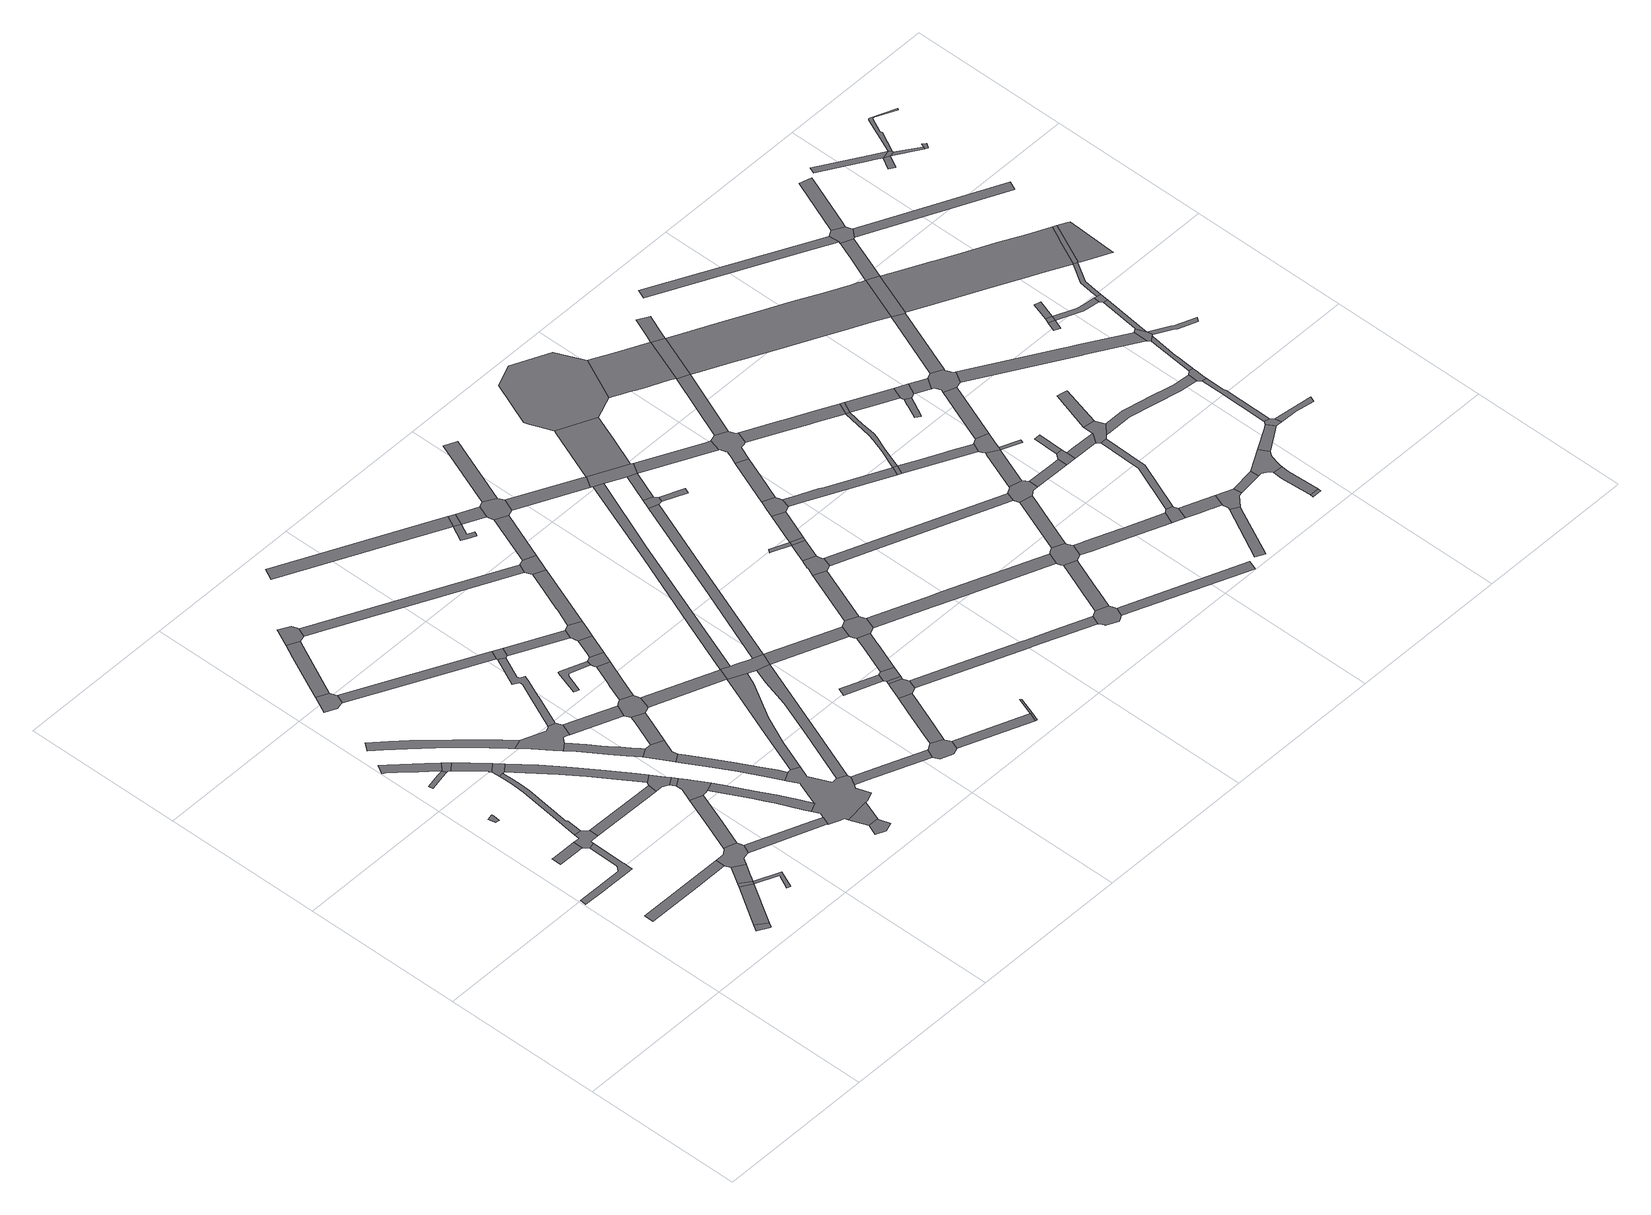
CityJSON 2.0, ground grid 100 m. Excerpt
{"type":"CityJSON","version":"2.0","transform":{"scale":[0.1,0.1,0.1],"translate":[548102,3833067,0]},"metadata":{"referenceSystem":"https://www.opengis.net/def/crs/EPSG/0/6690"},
"CityObjects":{
"road1":{"type":"Road","attributes":{"RoadStructureAttribute.sectionType":"1"},"geometry":[{"type":"MultiSurface","lod":"1","boundaries":[[[0,1,2,3,4,5,6,7,8,9,10,11,12,13,14,15]]]}]},
"road2":{"type":"Road","geometry":[{"type":"MultiSurface","lod":"1","boundaries":[[[16,17,18,19,20,21]]]}]},
"road3":{"type":"Road","attributes":{"RoadStructureAttribute.sectionType":"1"},"geometry":[{"type":"MultiSurface","lod":"1","boundaries":[[[22,23,24,25,26,27]]]}]},
"road4":{"type":"Road","attributes":{"RoadStructureAttribute.sectionType":"1"},"geometry":[{"type":"MultiSurface","lod":"1","boundaries":[[[28,29,30,31,32,33,34,35]]]}]},
"road5":{"type":"Road","geometry":[{"type":"MultiSurface","lod":"1","boundaries":[[[36,37,38,39,40,41]]]}]},
"road6":{"type":"Road","attributes":{"RoadStructureAttribute.sectionType":"1"},"geometry":[{"type":"MultiSurface","lod":"1","boundaries":[[[42,43,44,16,21,45]]]}]},
"road7":{"type":"Road","geometry":[{"type":"MultiSurface","lod":"1","boundaries":[[[46,47,48,27,26,49,8,7,50,51,52,53,54,55]]]}]},
"road8":{"type":"Road","geometry":[{"type":"MultiSurface","lod":"1","boundaries":[[[56,43,42,45,57]]]}]},
"road9":{"type":"Road","geometry":[{"type":"MultiSurface","lod":"1","boundaries":[[[58,59,60,61,62,63,64,65]]]}]},
"road10":{"type":"Road","attributes":{"RoadStructureAttribute.sectionType":"1"},"geometry":[{"type":"MultiSurface","lod":"1","boundaries":[[[66,67,68,69,70,71,72,73,74,75,58,76]]]}]},
"road11":{"type":"Road","attributes":{"RoadStructureAttribute.sectionType":"1"},"geometry":[{"type":"MultiSurface","lod":"1","boundaries":[[[77,56,57,78,79,80,81]]]}]},
"road12":{"type":"Road","attributes":{"RoadStructureAttribute.sectionType":"1"},"geometry":[{"type":"MultiSurface","lod":"1","boundaries":[[[82,83,84,85,86,87,88,89,90,91,92,93,46,55]]]}]},
"road13":{"type":"Road","attributes":{"RoadStructureAttribute.sectionType":"1"},"geometry":[{"type":"MultiSurface","lod":"1","boundaries":[[[94,95,96,97,57,45]]]}]},
"road14":{"type":"Road","geometry":[{"type":"MultiSurface","lod":"1","boundaries":[[[98,76,58,65,99,100,101]]]}]},
"road15":{"type":"Road","attributes":{"RoadStructureAttribute.sectionType":"1"},"geometry":[{"type":"MultiSurface","lod":"1","boundaries":[[[102,103,101,100,104,105,106,107,108]]]}]},
"road16":{"type":"Road","geometry":[{"type":"MultiSurface","lod":"1","boundaries":[[[109,110,111,112,35,34,113,114,77,81,115,116,117,118,119,120]]]}]},
"road17":{"type":"Road","attributes":{"RoadStructureAttribute.sectionType":"1"},"geometry":[{"type":"MultiSurface","lod":"1","boundaries":[[[121,53,52,122,123]]]}]},
"road18":{"type":"Road","geometry":[{"type":"MultiSurface","lod":"1","boundaries":[[[108,107,124,89,88,125,126,127,128]]]}]},
"road19":{"type":"Road","attributes":{"RoadStructureAttribute.sectionType":"1"},"geometry":[{"type":"MultiSurface","lod":"1","boundaries":[[[129,130,131,132,133,134,135,136,137,138,139,140,141,142,143,144,145,146]]]}]},
"road20":{"type":"Road","geometry":[{"type":"MultiSurface","lod":"1","boundaries":[[[147,148,149,150,151,152,153,154,155]]]}]},
"road21":{"type":"Road","attributes":{"RoadStructureAttribute.sectionType":"1"},"geometry":[{"type":"MultiSurface","lod":"1","boundaries":[[[156,157,158,109,120,159,160]]]}]},
"road22":{"type":"Road","attributes":{"RoadStructureAttribute.sectionType":"1"},"geometry":[{"type":"MultiSurface","lod":"1","boundaries":[[[161,162,163,164,128,127,165,166,167,168,169,170,171]]]}]},
"road23":{"type":"Road","attributes":{"RoadStructureAttribute.sectionType":"1"},"geometry":[{"type":"MultiSurface","lod":"1","boundaries":[[[172,118,117,173,174,175]]]}]},
"road24":{"type":"Road","attributes":{"RoadStructureAttribute.sectionType":"1"},"geometry":[{"type":"MultiSurface","lod":"1","boundaries":[[[176,177,178,147,155,179,180]]]}]},
"road25":{"type":"Road","geometry":[{"type":"MultiSurface","lod":"1","boundaries":[[[181,171,170,123,122,182,183,184]]]}]},
"road26":{"type":"Road","geometry":[{"type":"MultiSurface","lod":"1","boundaries":[[[185,186,146,145,187,188,189,190,191,192,193,194,195,196,197,198,199]]]}]},
"road27":{"type":"Road","attributes":{"RoadStructureAttribute.sectionType":"1"},"geometry":[{"type":"MultiSurface","lod":"1","boundaries":[[[184,183,200,201]]]}]},
"road28":{"type":"Road","geometry":[{"type":"MultiSurface","lod":"1","boundaries":[[[202,203,204,205,201,200,206,207,156,160,208,209,210,211]]]}]},
"road29":{"type":"Road","attributes":{"RoadStructureAttribute.sectionType":"1"},"geometry":[{"type":"MultiSurface","lod":"1","boundaries":[[[212,213,214,215,216,217,218,190,189,219,220,221,222,223]]]}]},
"road30":{"type":"Road","attributes":{"RoadStructureAttribute.sectionType":"1"},"geometry":[{"type":"MultiSurface","lod":"1","boundaries":[[[224,225,226,227,211,210,228,229,230,231,232,233]]]}]},
"road31":{"type":"Road","geometry":[{"type":"MultiSurface","lod":"1","boundaries":[[[234,235,176,180,236,237,238,239,240]]]}]},
"road32":{"type":"Road","attributes":{"RoadStructureAttribute.sectionType":"1"},"geometry":[{"type":"MultiSurface","lod":"1","boundaries":[[[152,151,241,242,243,244]]]}]},
"road33":{"type":"Road","geometry":[{"type":"MultiSurface","lod":"1","boundaries":[[[245,223,222,246,247,248,249,250,251,252]]]}]},
"road34":{"type":"Road","geometry":[{"type":"MultiSurface","lod":"1","boundaries":[[[253,254,255,256,257,258]]]}]},
"road35":{"type":"Road","geometry":[{"type":"MultiSurface","lod":"1","boundaries":[[[259,260,253,258]]]}]},
"road36":{"type":"Road","attributes":{"RoadStructureAttribute.sectionType":"1"},"geometry":[{"type":"MultiSurface","lod":"1","boundaries":[[[195,194,261,262]]]}]},
"road37":{"type":"Road","attributes":{"RoadStructureAttribute.sectionType":"1"},"geometry":[{"type":"MultiSurface","lod":"1","boundaries":[[[263,264,265,266,267,248,247,268,269,270,271,272,273]]]}]},
"road38":{"type":"Road","attributes":{"RoadStructureAttribute.sectionType":"1"},"geometry":[{"type":"MultiSurface","lod":"1","boundaries":[[[274,275,276,277,278,279,280,199,198,281,282,283,284,285,286,287,288]]]}]},
"road39":{"type":"Road","geometry":[{"type":"MultiSurface","lod":"1","boundaries":[[[289,273,272,290,291,292,293,233,232,294,175,174,295,296,297,298,299,260,259,300,301,302,303,304,305,306,307,308,309,310,311,312]]]}]},
"road40":{"type":"Road","attributes":{"RoadStructureAttribute.sectionType":"1"},"geometry":[{"type":"MultiSurface","lod":"1","boundaries":[[[313,314,252,251,315,316]]]}]},
"road41":{"type":"Road","geometry":[{"type":"MultiSurface","lod":"1","boundaries":[[[317,318,262,261,319,313,316,320,321,322,323,324]]]}]},
"road42":{"type":"Road","geometry":[{"type":"MultiSurface","lod":"1","boundaries":[[[244,243,274,288,325,326]]]}]},
"road43":{"type":"Road","attributes":{"RoadStructureAttribute.sectionType":"1"},"geometry":[{"type":"MultiSurface","lod":"1","boundaries":[[[327,328,329,330,331,332,333,334,335,336,337,338]]]}]},
"road44":{"type":"Road","attributes":{"RoadStructureAttribute.sectionType":"1"},"geometry":[{"type":"MultiSurface","lod":"1","boundaries":[[[339,340,341,317,324,342,343]]]}]},
"road45":{"type":"Road","attributes":{"RoadStructureAttribute.sectionType":"1"},"geometry":[{"type":"MultiSurface","lod":"1","boundaries":[[[344,307,306,345,346,347]]]}]},
"road46":{"type":"Road","attributes":{"RoadStructureAttribute.sectionType":"1"},"geometry":[{"type":"MultiSurface","lod":"1","boundaries":[[[326,325,348,349,350]]]}]},
"road47":{"type":"Road","attributes":{"RoadStructureAttribute.sectionType":"1"},"geometry":[{"type":"MultiSurface","lod":"1","boundaries":[[[238,237,351,352,353,354]]]}]},
"road48":{"type":"Road","geometry":[{"type":"MultiSurface","lod":"1","boundaries":[[[355,356,357,289,312,358,359,360,361]]]}]},
"road49":{"type":"Road","geometry":[{"type":"MultiSurface","lod":"1","boundaries":[[[362,363,364,338,337,365,339,343,366]]]}]},
"road50":{"type":"Road","attributes":{"RoadStructureAttribute.sectionType":"1"},"geometry":[{"type":"MultiSurface","lod":"1","boundaries":[[[367,322,321,368,355,369]]]}]},
"road51":{"type":"Road","geometry":[{"type":"MultiSurface","lod":"1","boundaries":[[[370,371,372,373,309,308,374,375]]]}]},
"road52":{"type":"Road","attributes":{"RoadStructureAttribute.sectionType":"1"},"geometry":[{"type":"MultiSurface","lod":"1","boundaries":[[[376,377,362,366,378]]]}]},
"road53":{"type":"Road","geometry":[{"type":"MultiSurface","lod":"1","boundaries":[[[379,380,350,349,381,382,376,378,383,384,385]]]}]},
"road54":{"type":"Road","geometry":[{"type":"MultiSurface","lod":"1","boundaries":[[[386,387,388,347,346,389,390,391,392,393,394,395,396,397]]]}]},
"road55":{"type":"Road","attributes":{"RoadStructureAttribute.sectionType":"1"},"geometry":[{"type":"MultiSurface","lod":"1","boundaries":[[[398,399,400,401,402,403,404]]]}]},
"road56":{"type":"Road","geometry":[{"type":"MultiSurface","lod":"1","boundaries":[[[369,355,361,370,375,405,406,407,408,409,410,411]]]}]},
"road57":{"type":"Road","attributes":{"RoadStructureAttribute.sectionType":"1"},"geometry":[{"type":"MultiSurface","lod":"1","boundaries":[[[412,413,414,415,416,417,379,385,418]]]}]},
"road58":{"type":"Road","attributes":{"RoadStructureAttribute.sectionType":"1"},"geometry":[{"type":"MultiSurface","lod":"1","boundaries":[[[419,420,421,386,397,422,423,424,425,426]]]}]},
"road59":{"type":"Road","attributes":{"RoadStructureAttribute.sectionType":"1"},"geometry":[{"type":"MultiSurface","lod":"1","boundaries":[[[427,394,393,428,429]]]}]},
"road60":{"type":"Road","attributes":{"RoadStructureAttribute.sectionType":"1"},"geometry":[{"type":"MultiSurface","lod":"1","boundaries":[[[430,431,432,433]]]}]},
"road61":{"type":"Road","geometry":[{"type":"MultiSurface","lod":"1","boundaries":[[[434,435,354,353,436,437,412,418,438,439]]]}]},
"road62":{"type":"Road","geometry":[{"type":"MultiSurface","lod":"1","boundaries":[[[440,441,442,419,426,443,444,445,446,447]]]}]},
"road63":{"type":"Road","attributes":{"RoadStructureAttribute.sectionType":"1"},"geometry":[{"type":"MultiSurface","lod":"1","boundaries":[[[448,440,447,449]]]}]},
"road64":{"type":"Road","geometry":[{"type":"MultiSurface","lod":"1","boundaries":[[[403,450,451,452,453,454,455,456,457,458]]]}]},
"road65":{"type":"Road","geometry":[{"type":"MultiSurface","lod":"1","boundaries":[[[459,433,432,448,449,460]]]}]},
"road66":{"type":"Road","attributes":{"RoadStructureAttribute.sectionType":"1"},"geometry":[{"type":"MultiSurface","lod":"1","boundaries":[[[461,462,405,375,463,464,465,466]]]}]},
"road67":{"type":"Road","geometry":[{"type":"MultiSurface","lod":"1","boundaries":[[[404,403,458,467]]]}]},
"road68":{"type":"Road","geometry":[{"type":"MultiSurface","lod":"1","boundaries":[[[429,428,468,469]]]}]},
"road69":{"type":"Road","attributes":{"RoadStructureAttribute.sectionType":"1"},"geometry":[{"type":"MultiSurface","lod":"1","boundaries":[[[470,434,439,471]]]}]},
"road70":{"type":"Road","geometry":[{"type":"MultiSurface","lod":"1","boundaries":[[[472,473,429,469]]]}]},
"road71":{"type":"Road","attributes":{"RoadStructureAttribute.sectionType":"1"},"geometry":[{"type":"MultiSurface","lod":"1","boundaries":[[[467,458,474,475]]]}]},
"road72":{"type":"Road","attributes":{"RoadStructureAttribute.sectionType":"1"},"geometry":[{"type":"MultiSurface","lod":"1","boundaries":[[[476,477,459,460,478,479,480]]]}]},
"road73":{"type":"Road","geometry":[{"type":"MultiSurface","lod":"1","boundaries":[[[481,482,483,369,411,484,485]]]}]},
"road74":{"type":"Road","geometry":[{"type":"MultiSurface","lod":"1","boundaries":[[[486,487,488,406,405,489,490]]]}]},
"road75":{"type":"Road","geometry":[{"type":"MultiSurface","lod":"1","boundaries":[[[491,492,475,474,470,471,493,494,495]]]}]},
"road76":{"type":"Road","geometry":[{"type":"MultiSurface","lod":"1","boundaries":[[[496,466,465,497,476,480,498,499,500,501,502,503,504]]]}]},
"road77":{"type":"Road","attributes":{"RoadStructureAttribute.sectionType":"1"},"geometry":[{"type":"MultiSurface","lod":"1","boundaries":[[[505,496,504,506]]]}]},
"road78":{"type":"Road","attributes":{"RoadStructureAttribute.sectionType":"1"},"geometry":[{"type":"MultiSurface","lod":"1","boundaries":[[[507,491,495,508]]]}]},
"road79":{"type":"Road","attributes":{"RoadStructureAttribute.sectionType":"1"},"geometry":[{"type":"MultiSurface","lod":"1","boundaries":[[[509,510,511,512,445,444,513,514,515,516,517,518,519]]]}]},
"road80":{"type":"Road","attributes":{"RoadStructureAttribute.sectionType":"1"},"geometry":[{"type":"MultiSurface","lod":"1","boundaries":[[[520,494,493,521,522]]]}]},
"road81":{"type":"Road","geometry":[{"type":"MultiSurface","lod":"1","boundaries":[[[523,524,525,526,527,528,505,506,529,530,531,532,533,534]]]}]},
"road82":{"type":"Road","geometry":[{"type":"MultiSurface","lod":"1","boundaries":[[[535,536,537,538,539,540]]]}]},
"road83":{"type":"Road","geometry":[{"type":"MultiSurface","lod":"1","boundaries":[[[541,486,490,542,543,544]]]}]},
"road84":{"type":"Road","attributes":{"RoadStructureAttribute.sectionType":"1"},"geometry":[{"type":"MultiSurface","lod":"1","boundaries":[[[539,545,523,534,546]]]}]},
"road85":{"type":"Road","geometry":[{"type":"MultiSurface","lod":"1","boundaries":[[[540,539,546,547]]]}]},
"road86":{"type":"Road","geometry":[{"type":"MultiSurface","lod":"1","boundaries":[[[548,541,544,549]]]}]},
"road87":{"type":"Road","geometry":[{"type":"MultiSurface","lod":"1","boundaries":[[[522,521,550,481,485,551,548,549,552,553,554]]]}]},
"road88":{"type":"Road","geometry":[{"type":"MultiSurface","lod":"1","boundaries":[[[555,556,543,542]]]}]},
"road89":{"type":"Road","attributes":{"RoadStructureAttribute.sectionType":"1"},"geometry":[{"type":"MultiSurface","lod":"1","boundaries":[[[557,558,559,560,501,500,561,562,563,564,565]]]}]},
"road90":{"type":"Road","attributes":{"RoadStructureAttribute.sectionType":"1"},"geometry":[{"type":"MultiSurface","lod":"1","boundaries":[[[566,567,568,540,547,569,570]]]}]},
"road91":{"type":"Road","attributes":{"RoadStructureAttribute.sectionType":"1"},"geometry":[{"type":"MultiSurface","lod":"1","boundaries":[[[571,572,522,554,573,574,575]]]}]},
"road92":{"type":"Road","geometry":[{"type":"MultiSurface","lod":"1","boundaries":[[[576,577,578,566,570,579,580,581,582,583,584]]]}]},
"road93":{"type":"Road","geometry":[{"type":"MultiSurface","lod":"1","boundaries":[[[585,586,587,519,518,588,589,590,591,592,593,594,595,596,597,598,599]]]}]},
"road94":{"type":"Road","attributes":{"RoadStructureAttribute.sectionType":"1"},"geometry":[{"type":"MultiSurface","lod":"1","boundaries":[[[600,552,549,601,602]]]}]},
"road95":{"type":"Road","attributes":{"RoadStructureAttribute.sectionType":"1"},"geometry":[{"type":"MultiSurface","lod":"1","boundaries":[[[603,604,576,584,605,606]]]}]},
"road96":{"type":"Road","attributes":{"RoadStructureAttribute.sectionType":"1"},"geometry":[{"type":"MultiSurface","lod":"1","boundaries":[[[607,608,609,531,530,610,611,612,613]]]}]},
"road97":{"type":"Road","attributes":{"RoadStructureAttribute.sectionType":"1"},"geometry":[{"type":"MultiSurface","lod":"1","boundaries":[[[614,615,616,617,585,599,618,619,620,621,622]]]}]},
"road98":{"type":"Road","geometry":[{"type":"MultiSurface","lod":"1","boundaries":[[[623,624,625,626,627,571,575,628,629,630,631,632,633]]]}]},
"road99":{"type":"Road","attributes":{"RoadStructureAttribute.sectionType":"1"},"geometry":[{"type":"MultiSurface","lod":"1","boundaries":[[[634,635,636,637,638,639,581,580,640,641,642,643]]]}]},
"road100":{"type":"Road","geometry":[{"type":"MultiSurface","lod":"1","boundaries":[[[644,645,646,647,602,601,648,649,650,651,603,606,652,653,654,655,656,657,658,659,660]]]}]},
"road101":{"type":"Road","geometry":[{"type":"MultiSurface","lod":"1","boundaries":[[[661,662,565,564,663,614,622,664,665,666,667,668,669]]]}]},
"road102":{"type":"Road","attributes":{"RoadStructureAttribute.sectionType":"1"},"geometry":[{"type":"MultiSurface","lod":"1","boundaries":[[[596,595,670,671]]]}]},
"road103":{"type":"Road","attributes":{"RoadStructureAttribute.sectionType":"1"},"geometry":[{"type":"MultiSurface","lod":"1","boundaries":[[[672,673,661,669,674,675,676]]]}]},
"road104":{"type":"Road","attributes":{"RoadStructureAttribute.sectionType":"1"},"geometry":[{"type":"MultiSurface","lod":"1","boundaries":[[[677,644,660,678]]]}]},
"road105":{"type":"Road","geometry":[{"type":"MultiSurface","lod":"1","boundaries":[[[643,642,679,680]]]}]},
"road106":{"type":"Road","attributes":{"function":"2","RoadStructureAttribute.sectionType":"1"},"geometry":[{"type":"MultiSurface","lod":"1","boundaries":[[[681,682,683,684,685,631,630,686,687,688,689,690,691,692,693,694]]]}]},
"road107":{"type":"Road","attributes":{"RoadStructureAttribute.sectionType":"1"},"geometry":[{"type":"MultiSurface","lod":"1","boundaries":[[[695,696,697,656,655,698,699,700,701,702,703,704]]]}]},
"road108":{"type":"Road","attributes":{"RoadStructureAttribute.sectionType":"1"},"geometry":[{"type":"MultiSurface","lod":"1","boundaries":[[[705,706,707,708,709,667,666,710,711,712,713]]]}]},
"road109":{"type":"Road","geometry":[{"type":"MultiSurface","lod":"1","boundaries":[[[714,715,613,612,716,672,676,717,718,719,720,721,722,723]]]}]},
"road110":{"type":"Road","attributes":{"RoadStructureAttribute.sectionType":"1"},"geometry":[{"type":"MultiSurface","lod":"1","boundaries":[[[724,725,726,727,643,680,728,729,730,731,732]]]}]},
"road111":{"type":"Road","attributes":{"RoadStructureAttribute.sectionType":"1"},"geometry":[{"type":"MultiSurface","lod":"1","boundaries":[[[733,734,735,736,680,679,737,738,739]]]}]},
"road112":{"type":"Road","geometry":[{"type":"MultiSurface","lod":"1","boundaries":[[[694,693,677,678,740]]]}]},
"road113":{"type":"Road","attributes":{"RoadStructureAttribute.sectionType":"1"},"geometry":[{"type":"MultiSurface","lod":"1","boundaries":[[[741,742,714,723,743,744]]]}]},
"road114":{"type":"Road","geometry":[{"type":"MultiSurface","lod":"1","boundaries":[[[704,703,724,732,745]]]}]},
"road115":{"type":"Road","attributes":{"RoadStructureAttribute.sectionType":"1"},"geometry":[{"type":"MultiSurface","lod":"1","boundaries":[[[746,720,719,747,748]]]}]},
"road116":{"type":"Road","geometry":[{"type":"MultiSurface","lod":"1","boundaries":[[[749,750,713,712,751,752,753,754]]]}]},
"road117":{"type":"Road","geometry":[{"type":"MultiSurface","lod":"1","boundaries":[[[755,739,738,756,741,744,757,758,759]]]}]},
"road118":{"type":"Road","attributes":{"RoadStructureAttribute.sectionType":"1"},"geometry":[{"type":"MultiSurface","lod":"1","boundaries":[[[760,761,762,763,764]]]}]},
"road119":{"type":"Road","attributes":{"RoadStructureAttribute.sectionType":"1"},"geometry":[{"type":"MultiSurface","lod":"1","boundaries":[[[765,766,767,694,740,768,769,770]]]}]},
"road120":{"type":"Road","attributes":{"RoadStructureAttribute.sectionType":"1"},"geometry":[{"type":"MultiSurface","lod":"1","boundaries":[[[745,732,771,772,773,774]]]}]},
"road121":{"type":"Road","geometry":[{"type":"MultiSurface","lod":"1","boundaries":[[[775,776,757,744]]]}]},
"road122":{"type":"Road","attributes":{"RoadStructureAttribute.sectionType":"1"},"geometry":[{"type":"MultiSurface","lod":"1","boundaries":[[[777,752,751,778,779,780,781,782]]]}]},
"road123":{"type":"Road","geometry":[{"type":"MultiSurface","lod":"1","boundaries":[[[783,784,785,786,787,788,789,790,791]]]}]},
"road124":{"type":"Road","geometry":[{"type":"MultiSurface","lod":"1","boundaries":[[[792,748,747,793,794,795]]]}]},
"road125":{"type":"Road","attributes":{"RoadStructureAttribute.sectionType":"1"},"geometry":[{"type":"MultiSurface","lod":"1","boundaries":[[[796,797,798,749,754,799,800,801]]]}]},
"road126":{"type":"Road","geometry":[{"type":"MultiSurface","lod":"1","boundaries":[[[802,803,792,795]]]}]},
"road127":{"type":"Road","attributes":{"RoadStructureAttribute.sectionType":"1"},"geometry":[{"type":"MultiSurface","lod":"1","boundaries":[[[804,805,806,755,759,807]]]}]},
"road128":{"type":"Road","geometry":[{"type":"MultiSurface","lod":"1","boundaries":[[[774,773,783,791,808,809]]]}]},
"road129":{"type":"Road","geometry":[{"type":"MultiSurface","lod":"1","boundaries":[[[810,782,781,811,812,760,764,813,814,815]]]}]},
"road130":{"type":"Road","attributes":{"RoadStructureAttribute.sectionType":"1"},"geometry":[{"type":"MultiSurface","lod":"1","boundaries":[[[816,794,793,817,818]]]}]},
"road131":{"type":"Road","attributes":{"RoadStructureAttribute.sectionType":"1"},"geometry":[{"type":"MultiSurface","lod":"1","boundaries":[[[819,809,808,820,821,822]]]}]},
"road132":{"type":"Road","attributes":{"function":"2","RoadStructureAttribute.sectionType":"1"},"geometry":[{"type":"MultiSurface","lod":"1","boundaries":[[[823,824,825,826,827,828,829,830,831,740,678,832,833,834,835,836,837,838,839,840,841]]]}]},
"road133":{"type":"Road","geometry":[{"type":"MultiSurface","lod":"1","boundaries":[[[842,843,822,821,844,845,846,847,848,804,807,849,850,851,852,853,854]]]}]},
"road134":{"type":"Road","attributes":{"RoadStructureAttribute.sectionType":"1"},"geometry":[{"type":"MultiSurface","lod":"1","boundaries":[[[855,815,814,856,857]]]}]},
"road135":{"type":"Road","geometry":[{"type":"MultiSurface","lod":"1","boundaries":[[[858,818,817,796,801,859,860,861,862,863]]]}]},
"road136":{"type":"Road","geometry":[{"type":"MultiSurface","lod":"1","boundaries":[[[864,865,866,867]]]}]},
"road137":{"type":"Road","attributes":{"RoadStructureAttribute.sectionType":"1"},"geometry":[{"type":"MultiSurface","lod":"1","boundaries":[[[868,869,870,871,858,863]]]}]},
"road138":{"type":"Road"},
"road139":{"type":"Road","attributes":{"RoadStructureAttribute.sectionType":"1"},"geometry":[{"type":"MultiSurface","lod":"1","boundaries":[[[872,873,874,875,865,864,876,877,878]]]}]},
"road140":{"type":"Road","geometry":[{"type":"MultiSurface","lod":"1","boundaries":[[[879,855,857,880,881,872,878,882,883,884,885,886,887]]]}]},
"road141":{"type":"Road","attributes":{"RoadStructureAttribute.sectionType":"1"},"geometry":[{"type":"MultiSurface","lod":"1","boundaries":[[[840,888,842,854,889]]]}]},
"road142":{"type":"Road","attributes":{"RoadStructureAttribute.sectionType":"1"},"geometry":[{"type":"MultiSurface","lod":"1","boundaries":[[[890,891,892,893,894]]]}]},
"road143":{"type":"Road","attributes":{"RoadStructureAttribute.sectionType":"1"},"geometry":[{"type":"MultiSurface","lod":"1","boundaries":[[[895,896,897,898,899,900,860,859,901,902,903,904,905]]]}]},
"road144":{"type":"Road","attributes":{"RoadStructureAttribute.sectionType":"1"},"geometry":[{"type":"MultiSurface","lod":"1","boundaries":[[[906,907,879,887,908,909]]]}]},
"road145":{"type":"Road","attributes":{"RoadStructureAttribute.sectionType":"1"},"geometry":[{"type":"MultiSurface","lod":"1","boundaries":[[[910,911,912,913,914,850,849,915,916,917,918,919]]]}]},
"road146":{"type":"Road","geometry":[{"type":"MultiSurface","lod":"1","boundaries":[[[841,840,889,920,921,922,923]]]}]},
"road147":{"type":"Road","geometry":[{"type":"MultiSurface","lod":"1","boundaries":[[[924,925,906,909,926,927,928,929]]]}]},
"road148":{"type":"Road","attributes":{"RoadStructureAttribute.sectionType":"1"},"geometry":[{"type":"MultiSurface","lod":"1","boundaries":[[[930,931,924,929,932,933,934,935]]]}]},
"road149":{"type":"Road","geometry":[{"type":"MultiSurface","lod":"1","boundaries":[[[936,905,904,937,930,935,938,939,940,941]]]}]},
"road150":{"type":"Road","attributes":{"RoadStructureAttribute.sectionType":"1"},"geometry":[{"type":"MultiSurface","lod":"1","boundaries":[[[927,926,942,943,944,945,946]]]}]},
"road151":{"type":"Road","attributes":{"RoadStructureAttribute.sectionType":"1"},"geometry":[{"type":"MultiSurface","lod":"1","boundaries":[[[947,948,949,950,841,923,951,952,953]]]}]},
"road152":{"type":"Road","attributes":{"RoadStructureAttribute.sectionType":"1"},"geometry":[{"type":"MultiSurface","lod":"1","boundaries":[[[954,955,956,957]]]}]},
"road153":{"type":"Road","geometry":[{"type":"MultiSurface","lod":"1","boundaries":[[[958,954,957,959]]]}]},
"road154":{"type":"Road","geometry":[{"type":"MultiSurface","lod":"1","boundaries":[[[960,961,958,959]]]}]},
"road155":{"type":"Road","attributes":{"RoadStructureAttribute.sectionType":"1"},"geometry":[{"type":"MultiSurface","lod":"1","boundaries":[[[962,963,964,965,966,967,968,969,936,941]]]}]},
"road156":{"type":"Road","geometry":[{"type":"MultiSurface","lod":"1","boundaries":[[[970,971,894,893,947,953,972,973,974,975,976]]]}]},
"road157":{"type":"Road","geometry":[{"type":"MultiSurface","lod":"1","boundaries":[[[977,919,918,978,968,967,979,980,981]]]}]},
"road158":{"type":"Road","attributes":{"RoadStructureAttribute.sectionType":"1"},"geometry":[{"type":"MultiSurface","lod":"1","boundaries":[[[982,983,984,959,957,985,986,987,988,989]]]}]},
"road159":{"type":"Road","attributes":{"function":"2","RoadStructureAttribute.sectionType":"1"},"geometry":[{"type":"MultiSurface","lod":"1","boundaries":[[[990,991,992,993,994,995,996,997,998,922,921,999,1000,1001,1002,1003,1004,1005,1006,1007,1008,1009,1010]]]}]},
"road160":{"type":"Road","attributes":{"RoadStructureAttribute.sectionType":"1"},"geometry":[{"type":"MultiSurface","lod":"1","boundaries":[[[1011,1012,977,981,1013,1014,1015]]]}]},
"road161":{"type":"Road","attributes":{"RoadStructureAttribute.sectionType":"1"},"geometry":[{"type":"MultiSurface","lod":"1","boundaries":[[[1016,1017,1018,981,980,1019,1020,1021,1022]]]}]},
"road162":{"type":"Road","attributes":{"RoadStructureAttribute.sectionType":"1"},"geometry":[{"type":"MultiSurface","lod":"1","boundaries":[[[1023,1024,970,976,1025,1026,1027]]]}]},
"road163":{"type":"Road","geometry":[{"type":"MultiSurface","lod":"1","boundaries":[[[989,988,1011,1015,1028,1029]]]}]},
"road164":{"type":"Road","attributes":{"RoadStructureAttribute.sectionType":"1"},"geometry":[{"type":"MultiSurface","lod":"1","boundaries":[[[1007,1030,1031,1032,1033,1029,1028,1034,1035,1036,1037,1038]]]}]},
"road165":{"type":"Road","attributes":{"RoadStructureAttribute.sectionType":"1"},"geometry":[{"type":"MultiSurface","lod":"1","boundaries":[[[1039,973,972,1040,1041]]]}]},
"road166":{"type":"Road","geometry":[{"type":"MultiSurface","lod":"1","boundaries":[[[1010,1009,1008,1007,1038,1042]]]}]},
"road167":{"type":"Road","attributes":{"function":"2","RoadStructureAttribute.sectionType":"1"},"geometry":[{"type":"MultiSurface","lod":"1","boundaries":[[[1043,1042,1038,1044,1045,1046,1047,1048]]]}]},
"road168":{"type":"Road","attributes":{"RoadStructureAttribute.sectionType":"1"},"geometry":[{"type":"MultiSurface","lod":"1","boundaries":[[[1049,1050,1051,1052,1053,1054,1055,1056]]]}]},
"road169":{"type":"Road","geometry":[{"type":"MultiSurface","lod":"1","boundaries":[[[1055,1057,1058,1059]]]}]},
"road170":{"type":"Road","geometry":[{"type":"MultiSurface","lod":"1","boundaries":[[[1056,1055,1059,1060,1061]]]}]},
"road171":{"type":"Road","attributes":{"RoadStructureAttribute.sectionType":"1"},"geometry":[{"type":"MultiSurface","lod":"1","boundaries":[[[1060,1059,1062,1063]]]}]},
"road172":{"type":"Road","geometry":[{"type":"MultiSurface","lod":"1","boundaries":[[[1064,1063,1062,1065,1066]]]}]},
"road173":{"type":"Road","attributes":{"RoadStructureAttribute.sectionType":"1"},"geometry":[{"type":"MultiSurface","lod":"1","boundaries":[[[1067,1068,1069,1070,1056,1061,1071,1072,1073,1074,1075,1076]]]}]}
},
"vertices":[
[144,958,0],[234,956,0],[302,955,0],[372,955,0],[372,975,0],[373,1015,0],[373,1024,0],[376,1233,0],[339,1225,0],[339,1222,0],[334,1031,0],[333,1027,0],[324,1016,0],[309,997,0],[16,1002,0],[12,962,0],
[497,199,0],[473,159,0],[543,120,0],[544,122,0],[548,120,0],[562,148,0],
[150,1319,0],[147,1319,0],[142,1319,0],[142,1258,0],[309,1257,0],[310,1316,0],
[492,670,0],[158,673,0],[158,612,0],[162,612,0],[164,612,0],[506,609,0],[716,608,0],[716,668,0],
[171,1763,0],[169,1776,0],[149,1772,0],[134,1769,0],[144,1723,0],[168,1721,0],
[656,444,0],[653,445,0],[512,223,0],[722,402,0],
[356,1352,0],[351,1315,0],[348,1315,0],[323,1241,0],[376,1244,0],[376,1256,0],[431,1255,0],[432,1315,0],[417,1329,0],[399,1347,0],
[668,468,0],[732,419,0],
[234,2193,0],[222,2190,0],[196,2185,0],[104,2166,0],[106,2154,0],[109,2141,0],[201,2159,0],[244,2167,0],
[219,2295,0],[78,2436,0],[40,2472,0],[9,2416,0],[16,2410,0],[24,2403,0],[49,2381,0],[69,2360,0],[148,2280,0],[226,2201,0],[277,2234,0],
[734,575,0],[738,429,0],[745,440,0],[763,469,0],[803,531,0],
[408,1449,0],[405,1450,0],[401,1452,0],[438,1752,0],[442,1814,0],[441,1884,0],[438,1939,0],[411,1939,0],[414,1859,0],[410,1764,0],[369,1453,0],[368,1449,0],
[860,344,0],[819,254,0],[838,246,0],[887,354,0],
[298,2212,0],[255,2169,0],[267,2156,0],[312,2196,0],
[446,2045,0],[377,2123,0],[272,2151,0],[398,2006,0],[400,2002,0],[408,1993,0],[456,2032,0],
[810,697,0],[808,691,0],[783,673,0],[775,668,0],[722,597,0],[724,594,0],[828,571,0],[856,577,0],[874,580,0],[898,636,0],[894,648,0],[886,675,0],
[868,1307,0],[884,1248,0],[891,1306,0],
[409,1978,0],[441,1940,0],[451,1944,0],[452,1943,0],[498,1981,0],
[664,2057,0],[620,2109,0],[544,2197,0],[449,2303,0],[362,2393,0],[292,2468,0],[211,2545,0],[118,2634,0],[80,2586,0],[142,2528,0],[144,2527,0],[235,2440,0],[338,2333,0],[437,2230,0],[533,2120,0],[598,2041,0],[617,2018,0],[680,2038,0],
[192,3055,0],[140,2948,0],[212,2914,0],[242,2921,0],[256,2924,0],[281,2981,0],[275,2994,0],[263,3020,0],[262,3022,0],
[955,1073,0],[875,865,0],[870,853,0],[950,837,0],[1031,1044,0],
[912,1417,0],[822,1551,0],[700,1724,0],[610,1844,0],[487,1900,0],[633,1713,0],[722,1592,0],[812,1461,0],[889,1347,0],[902,1327,0],[950,1359,0],
[1280,486,0],[1155,473,0],[1314,411,0],[1337,463,0],
[373,3430,0],[331,3343,0],[222,3117,0],[426,3356,0],[445,3395,0],
[1007,1270,0],[930,1248,0],[966,1229,0],[1015,1259,0],
[856,1992,0],[829,1981,0],[675,1949,0],[748,1856,0],[778,1817,0],[825,1853,0],[832,1861,0],[852,1884,0],[870,1877,0],[888,1870,0],[918,1946,0],[908,1971,0],[905,1977,0],[901,1985,0],[859,1998,0],
[987,1196,0],[1035,1225,0],
[1088,1138,0],[1086,1141,0],[1068,1171,0],[1060,1185,0],[987,1163,0],[987,1156,0],[1047,1047,0],[1053,1048,0],[1071,1051,0],[1127,1074,0],
[1065,1523,0],[1034,1565,0],[1001,1611,0],[996,1618,0],[962,1664,0],[940,1693,0],[895,1756,0],[821,1760,0],[918,1622,0],[977,1541,0],[1027,1472,0],[1079,1504,0],
[1351,639,0],[1294,757,0],[1235,869,0],[1156,1019,0],[1187,834,0],[1221,765,0],[1241,725,0],[1308,575,0],[1325,539,0],[1383,567,0],
[427,3542,0],[422,3532,0],[473,3403,0],[486,3407,0],[510,3464,0],[507,3476,0],[498,3507,0],
[601,2755,0],[797,2660,0],[1045,2538,0],[1072,2593,0],
[1091,1503,0],[1100,1347,0],[1117,1320,0],[1167,1350,0],[1166,1352,0],[1161,1388,0],[1194,1472,0],[1121,1501,0],
[1454,240,0],[1427,172,0],[1485,149,0],[1542,168,0],[1519,235,0],[1521,239,0],
[1571,370,0],[1414,350,0],
[1187,1752,0],[1220,1827,0],
[1434,877,0],[1387,965,0],[1321,1090,0],[1244,1224,0],[1189,1315,0],[1134,1291,0],[1200,1177,0],[1286,1024,0],[1360,886,0],[1403,798,0],[1459,826,0],
[1048,2529,0],[965,2348,0],[996,2330,0],[998,2329,0],[1000,2308,0],[1001,2306,0],[950,2197,0],[987,2181,0],[991,2190,0],[1039,2299,0],[1055,2337,0],[1036,2345,0],[1028,2349,0],[1020,2369,0],[1086,2507,0],
[1480,827,0],[1408,788,0],[1439,722,0],[1437,715,0],[1386,575,0],[1348,490,0],[1317,410,0],[1316,408,0],[1370,384,0],[1380,381,0],[1405,373,0],[1587,373,0],[1642,395,0],[1614,476,0],[1613,478,0],[1609,478,0],[1611,482,0],[1625,504,0],[1657,558,0],[1651,577,0],[1598,605,0],[1561,598,0],[1503,732,0],[1532,806,0],
[1205,1716,0],[1189,1675,0],[1248,1605,0],[1279,1685,0],
[1260,1848,0],[1243,1839,0],[1200,1727,0],[1293,1690,0],[1320,1700,0],[1345,1778,0],[1338,1801,0],[1333,1819,0],
[1102,2510,0],[1129,2565,0],
[1202,2226,0],[1193,2229,0],[1190,2220,0],[1140,2069,0],[1156,2063,0],[1172,2057,0],[1211,2170,0],[1214,2171,0],[1223,2178,0],[1226,2180,0],[1349,2136,0],[1358,2168,0],
[1360,2105,0],[1309,1974,0],[1304,1962,0],[1383,1945,0],[1435,2075,0],
[1852,480,0],[1692,478,0],[2054,334,0],[2079,388,0],
[1111,2506,0],[1427,2352,0],[1448,2408,0],
[582,3361,0],[1330,2999,0],[1623,2858,0],[1648,2914,0],
[1756,1528,0],[1704,1397,0],[1589,1105,0],[1607,997,0],[1691,1176,0],[1824,1402,0],[1858,1479,0],
[1389,2178,0],[1383,2176,0],[1360,2169,0],[1356,2113,0],[1464,2149,0],
[1775,1608,0],[1751,1531,0],[1785,1604,0],
[1910,1458,0],[1876,1361,0],[1826,1184,0],[1730,938,0],[1792,934,0],[1990,1436,0],
[1439,2306,0],[1401,2210,0],[1514,2276,0],
[1487,2424,0],[1461,2413,0],[1431,2339,0],[1434,2326,0],[1528,2310,0],[1537,2333,0],[1558,2387,0],
[2124,412,0],[2122,411,0],[2081,387,0],[2056,331,0],[2073,294,0],[2148,266,0],[2188,281,0],[2189,281,0],[2211,335,0],[2211,336,0],[2192,373,0],[2194,378,0],
[1439,3546,0],[721,3892,0],[686,3819,0],[1279,3533,0],[1607,3374,0],[1624,3366,0],[1660,3440,0],
[2019,1511,0],[1962,1532,0],[1961,1531,0],[1948,1536,0],[1873,1567,0],[1839,1581,0],[1839,1582,0],
[1642,2815,0],[1622,2765,0],[1618,2754,0],[1612,2738,0],[1539,2556,0],[1534,2541,0],[1716,2786,0],
[2261,761,0],[2218,653,0],[2151,483,0],[2236,484,0],[2313,674,0],[2335,729,0],[2335,730,0],[2336,732,0],
[2631,172,0],[2622,112,0],[2644,167,0],
[2100,1039,0],[2082,992,0],[2300,908,0],[2318,955,0],
[1684,2926,0],[1650,2915,0],[1624,2857,0],[1633,2838,0],[1722,2801,0],[1759,2896,0],
[2304,872,0],[2296,851,0],[2276,799,0],[2372,748,0],[2374,749,0],[2395,806,0],[2393,806,0],[2380,842,0],
[2312,892,0],[2388,862,0],
[1573,3269,0],[1594,3259,0],[1622,3245,0],[1656,3227,0],[1664,3241,0],[1670,3255,0],[1635,3272,0],[1628,3275,0],[1663,3347,0],
[2340,962,0],[2415,933,0],
[2043,1501,0],[2028,1507,0],[1999,1432,0],[2013,1427,0],[2425,1262,0],[2454,1339,0],
[1698,3421,0],
[2634,108,0],[2655,163,0],
[1807,3240,0],[1883,3207,0],
[2693,271,0],[2685,278,0],
[1795,3283,0],[1825,3361,0],
[2442,1223,0],[2411,1144,0],[2486,1115,0],[2489,1124,0],[2517,1196,0],
[2341,3015,0],[2124,2460,0],[1925,1961,0],[2196,2507,0],[2397,2990,0],
[2420,2691,0],[2307,2406,0],[2156,2019,0],[2318,2271,0],[2476,2669,0],
[1862,3377,0],[1861,3375,0],[1922,3218,0],[1953,3296,0],[1934,3335,0],
[2495,1359,0],[2436,1238,0],[2518,1197,0],[2557,1212,0],[2559,1212,0],[2586,1285,0],[2585,1286,0],[2580,1300,0],[2569,1326,0],
[2632,1710,0],[2708,1680,0],
[2033,3811,0],[2109,3774,0],
[3182,493,0],[3038,549,0],[3010,560,0],[2675,694,0],[2610,655,0],[3011,495,0],[3023,492,0],[3150,441,0],[3173,432,0],[3378,350,0],[3402,405,0],
[2358,3100,0],[2328,3024,0],[2370,3093,0],
[2677,1824,0],[2671,1809,0],[2663,1787,0],[2660,1781,0],[2655,1769,0],[2652,1759,0],[2741,1690,0],[2746,1692,0],[2765,1752,0],[2761,1753,0],[2756,1776,0],[2751,1795,0],
[2620,2014,0],[2612,2003,0],[2605,1993,0],[2607,1992,0],[2724,1944,0],[2733,1966,0],
[2443,2751,0],[2503,2673,0],[2516,2705,0],[2499,2729,0],
[2709,1904,0],[2799,1914,0],
[2808,1937,0],
[2515,2932,0],[2571,2909,0],
[2342,3017,0],[2405,2986,0],[2613,2976,0],[2602,2982,0],[2599,2983,0],
[2646,2613,0],[2659,2646,0],
[3586,892,0],[3004,1121,0],[2923,1153,0],[2916,1156,0],[2894,1078,0],[3005,1034,0],[3556,818,0],[3565,814,0],[3595,888,0],
[2812,2166,0],[2742,1989,0],[2736,1974,0],[2817,1959,0],[2887,2136,0],
[2511,3446,0],[2505,3428,0],[2600,2985,0],[2674,3171,0],[2742,3344,0],
[2857,2278,0],[2851,2263,0],[2833,2220,0],[2918,2147,0],[2925,2150,0],[2942,2208,0],[2936,2228,0],[2930,2248,0],[2929,2249,0],
[3440,424,0],[3413,410,0],[3403,404,0],[3379,349,0],[3385,340,0],[3399,315,0],[3397,311,0],[3470,278,0],[3474,280,0],[3494,291,0],[3508,299,0],[3531,352,0],[3531,353,0],[3526,368,0],[3516,395,0],
[2988,2792,0],[2989,2707,0],[3012,2782,0],
[2975,2574,0],[2971,2563,0],[2992,2403,0],[3049,2544,0],
[3778,1354,0],[3772,1356,0],[2999,1660,0],[3000,1593,0],[3751,1301,0],[3758,1298,0],[3779,1355,0],
[3580,773,0],[3525,637,0],[3492,552,0],[3469,496,0],[3556,497,0],[3566,522,0],[3567,526,0],[3648,730,0],[3655,745,0],
[2706,3951,0],[2563,3891,0],[2448,3610,0],[2460,3577,0],[2477,3534,0],[2816,3371,0],[2852,3385,0],[2887,3398,0],[3016,3670,0],[3007,3693,0],[2939,3846,0],
[3511,1936,0],[3506,1938,0],[3161,2105,0],[3135,2118,0],[2994,2183,0],[2946,2206,0],[2927,2149,0],[2994,2118,0],[3486,1881,0],[3512,1935,0],
[3055,2795,0],[3051,2794,0],[3041,2791,0],[3014,2783,0],[2998,2703,0],[3001,2692,0],[3010,2661,0],[2990,2610,0],[3080,2621,0],[3084,2629,0],[3107,2635,0],[3126,2640,0],[3152,2715,0],[3143,2719,0],[3142,2722,0],[3127,2762,0],[3127,2763,0],
[3632,909,0],[3618,901,0],[3574,789,0],[3655,747,0],[3669,752,0],[3694,763,0],[3723,837,0],[3712,864,0],[3706,878,0],
[4240,4,0],[4264,64,0],
[3771,1261,0],[3771,1259,0],[3741,968,0],[3846,1231,0],[3851,1245,0],
[3232,3227,0],[3305,3195,0],
[3510,1870,0],[3536,1924,0],
[3329,3517,0],[3215,3572,0],[3135,3610,0],[3099,3629,0],[3042,3657,0],[2909,3387,0],[2948,3368,0],[2982,3352,0],[2998,3344,0],[3021,3332,0],[3060,3314,0],[3201,3247,0],[3233,3230,0],[3343,3511,0],
[3573,2511,0],[3387,2601,0],[3373,2608,0],[3352,2529,0],[3454,2479,0],[3477,2469,0],[3538,2439,0],[3550,2433,0],[3641,2389,0],[3675,2461,0],
[4001,727,0],[3975,738,0],[3928,758,0],[3785,813,0],[3774,817,0],[3755,738,0],[3971,653,0],[4200,563,0],[4230,639,0],
[3819,1382,0],[3815,1372,0],[3772,1262,0],[3873,1260,0],[3885,1268,0],[3919,1268,0],[3920,1328,0],[3913,1339,0],[3908,1347,0],[3897,1362,0],
[3640,2386,0],[3606,2189,0],[3594,2149,0],[3565,2057,0],[3587,2064,0],[3624,2152,0],[3631,2180,0],[3645,2272,0],[3663,2378,0],
[3924,1737,0],[3803,1795,0],[3781,1806,0],[3649,1869,0],[3898,1682,0],[3905,1679,0],[3931,1734,0],
[3415,3474,0],
[3922,1642,0],[3912,1617,0],[3984,1582,0],[3991,1601,0],
[3698,2450,0],
[4089,1326,0],[4144,1264,0],[4145,1325,0],
[4254,653,0],[4253,651,0],[4272,534,0],[4302,610,0],[4294,637,0],[4293,639,0],
[3964,1752,0],[3914,1659,0],[3999,1620,0],[4012,1655,0],[4042,1728,0],
[4479,401,0],[4307,66,0],[4361,39,0],[4525,363,0],[4531,374,0],
[3413,3678,0],[3404,3657,0],[3361,3553,0],[3427,3505,0],[3481,3636,0],[3484,3640,0],
[3671,2375,0],[3798,2313,0],[3923,2253,0],[3952,2327,0],
[4113,1551,0],[4120,1570,0],
[4443,554,0],[4348,505,0],[4413,479,0],[4426,474,0],[4477,455,0],[4506,529,0],
[3927,2229,0],[3908,2189,0],[3907,2186,0],[3866,2098,0],[3881,2088,0],[3896,2079,0],[3897,2081,0],[3944,2171,0],[3962,2207,0],
[4171,1360,0],[4210,1263,0],[4211,1325,0],[4211,1359,0],
[4388,1239,0],[4382,987,0],[4381,965,0],[4421,957,0],[4422,985,0],[4428,1239,0],
[4214,1519,0],[4174,1520,0],
[4106,2112,0],[4038,1939,0],[3968,1761,0],[4181,2083,0],
[3992,2220,0],[4026,2291,0],
[4561,507,0],[4483,420,0],[4484,412,0],[4588,434,0],[4612,436,0],[4606,489,0],
[4250,1323,0],[4369,1260,0],[4411,1319,0],
[4119,2246,0],[4074,2180,0],[4084,2176,0],[4127,2243,0],
[4425,2986,0],[4409,2994,0],[4372,3011,0],[4230,3079,0],[4097,3145,0],[4051,3168,0],[3931,3225,0],[3688,3342,0],[3506,3430,0],[3354,3172,0],[3388,3156,0],[3554,3075,0],[3568,3068,0],[3748,2980,0],[3933,2891,0],[4077,2820,0],[4260,2732,0],[4337,2694,0],[4448,2974,0],
[4165,2258,0],[4164,2258,0],[4085,2175,0],[4096,2170,0],[4099,2169,0],[4103,2158,0],[4114,2131,0],[4222,2096,0],[4263,2165,0],[4249,2174,0],[4238,2203,0],[4233,2217,0],[4236,2223,0],
[4762,509,0],[4623,438,0],[4768,455,0],
[4414,1385,0],[4450,1259,0],[4510,1317,0],[4505,1327,0],[4488,1367,0],[4484,1376,0],
[4907,157,0],[4846,155,0],[4844,136,0],[4905,136,0],
[4553,1631,0],[4554,1634,0],[4522,1640,0],[4491,1646,0],
[4839,413,0],[4836,366,0],[4836,354,0],[4846,167,0],[4907,158,0],[4898,363,0],[4901,408,0],
[4909,591,0],[4788,457,0],[4826,437,0],[4903,433,0],[4905,441,0],[4920,502,0],[4927,510,0],[4932,517,0],[4943,531,0],
[4315,2638,0],[4407,2654,0],
[3585,3818,0],[3563,3761,0],[4374,3364,0],[4566,3270,0],[4561,3340,0],
[4968,1243,0],[4801,1281,0],[4776,1285,0],[4640,1316,0],[4616,1316,0],[4602,1316,0],[4468,1258,0],[4632,1256,0],[4957,1185,0],[5069,1173,0],[5074,1233,0],
[5075,686,0],[5053,672,0],[5080,619,0],[5105,636,0],
[5108,1665,0],[4842,1823,0],[4803,1846,0],[4769,1867,0],[4724,1893,0],[4804,1752,0],[4817,1745,0],[5068,1597,0],[5114,1569,0],[5115,1661,0],
[4410,2660,0],[4411,2661,0],[4520,2940,0],[4521,2942,0],
[5088,705,0],[5083,698,0],[5146,635,0],[5139,678,0],[5122,695,0],[5121,696,0],
[5089,1152,0],[5091,1033,0],[5122,1009,0],[5118,1026,0],[5116,1033,0],[5119,1145,0],
[5098,1251,0],[5077,1165,0],[5119,1167,0],[5120,1180,0],[5123,1229,0],[5125,1250,0],
[5251,632,0],[5255,631,0],[5372,610,0],[5374,610,0],[5388,644,0],
[4561,3258,0],[4559,3252,0],[4523,3161,0],[4522,3158,0],[4592,3125,0],[4628,3217,0],[4634,3229,0],
[4862,2045,0],[4841,1988,0],[4876,1968,0],[4900,2030,0],
[4876,2077,0],[4914,2063,0],
[4950,2179,0],[4912,2191,0],
[5125,1254,0],[5130,1317,0],[5133,1356,0],[5136,1385,0],[5158,1562,0],[5159,1572,0],[5127,1546,0],[5098,1253,0],
[4601,3359,0],[4600,3358,0],[4645,3236,0],[4684,3283,0],[4680,3297,0],[4671,3321,0],[4671,3323,0],
[5140,1675,0],[5118,1561,0],[5164,1574,0],[5172,1577,0],[5163,1615,0],
[5102,1995,0],[5062,2000,0],[5044,2007,0],[5030,1975,0],[5054,1966,0],[5097,1960,0],[5158,1953,0],[5163,1988,0],
[5276,2571,0],[5124,2647,0],[5092,2663,0],[4943,2734,0],[4799,2804,0],[4788,2810,0],[4762,2823,0],[4581,2910,0],[4560,2921,0],[4430,2653,0],[4448,2643,0],[4680,2531,0],[4812,2467,0],[5008,2371,0],[5097,2328,0],[5168,2293,0],[5271,2244,0],[5276,2242,0],[5360,2418,0],[5361,2420,0],[5404,2509,0],
[5174,1930,0],[5141,1677,0],[5165,1632,0],[5170,1673,0],[5201,1926,0],
[5300,1536,0],[5283,1546,0],[5166,1613,0],[5269,1522,0],[5290,1509,0],[5404,1463,0],[5423,1487,0],
[4746,3720,0],[4742,3710,0],[4683,3352,0],[4814,3683,0],[4822,3700,0],
[5208,1982,0],[5181,1985,0],
[5198,2119,0],[5184,2010,0],[5183,2005,0],[5183,1998,0],[5211,2006,0],[5223,2108,0],[5299,2229,0],[5300,2230,0],[5301,2230,0],
[4948,3160,0],[5479,2844,0],[5505,2899,0],
[5430,2497,0],
[5485,2471,0],[5316,2223,0],[5350,2206,0],[5481,2143,0],[5483,2142,0],[5498,2464,0],
[5236,3535,0],[5150,3587,0],[4871,3754,0],[4855,3715,0],[5129,3552,0],[5137,3548,0],[5187,3518,0],[5240,3532,0],
[5143,3442,0],[5178,3422,0],[5221,3498,0],
[5255,3505,0],[5253,3515,0],
[5384,3400,0],[5390,3413,0],
[5400,3437,0],[5400,3389,0],[5420,3420,0],
[5360,3769,0],[5354,3769,0],[5347,3769,0],[5344,3765,0],[5321,3649,0],[5319,3664,0],[5365,3754,0],[5373,3757,0],[5503,3696,0],[5509,3707,0]
]}
